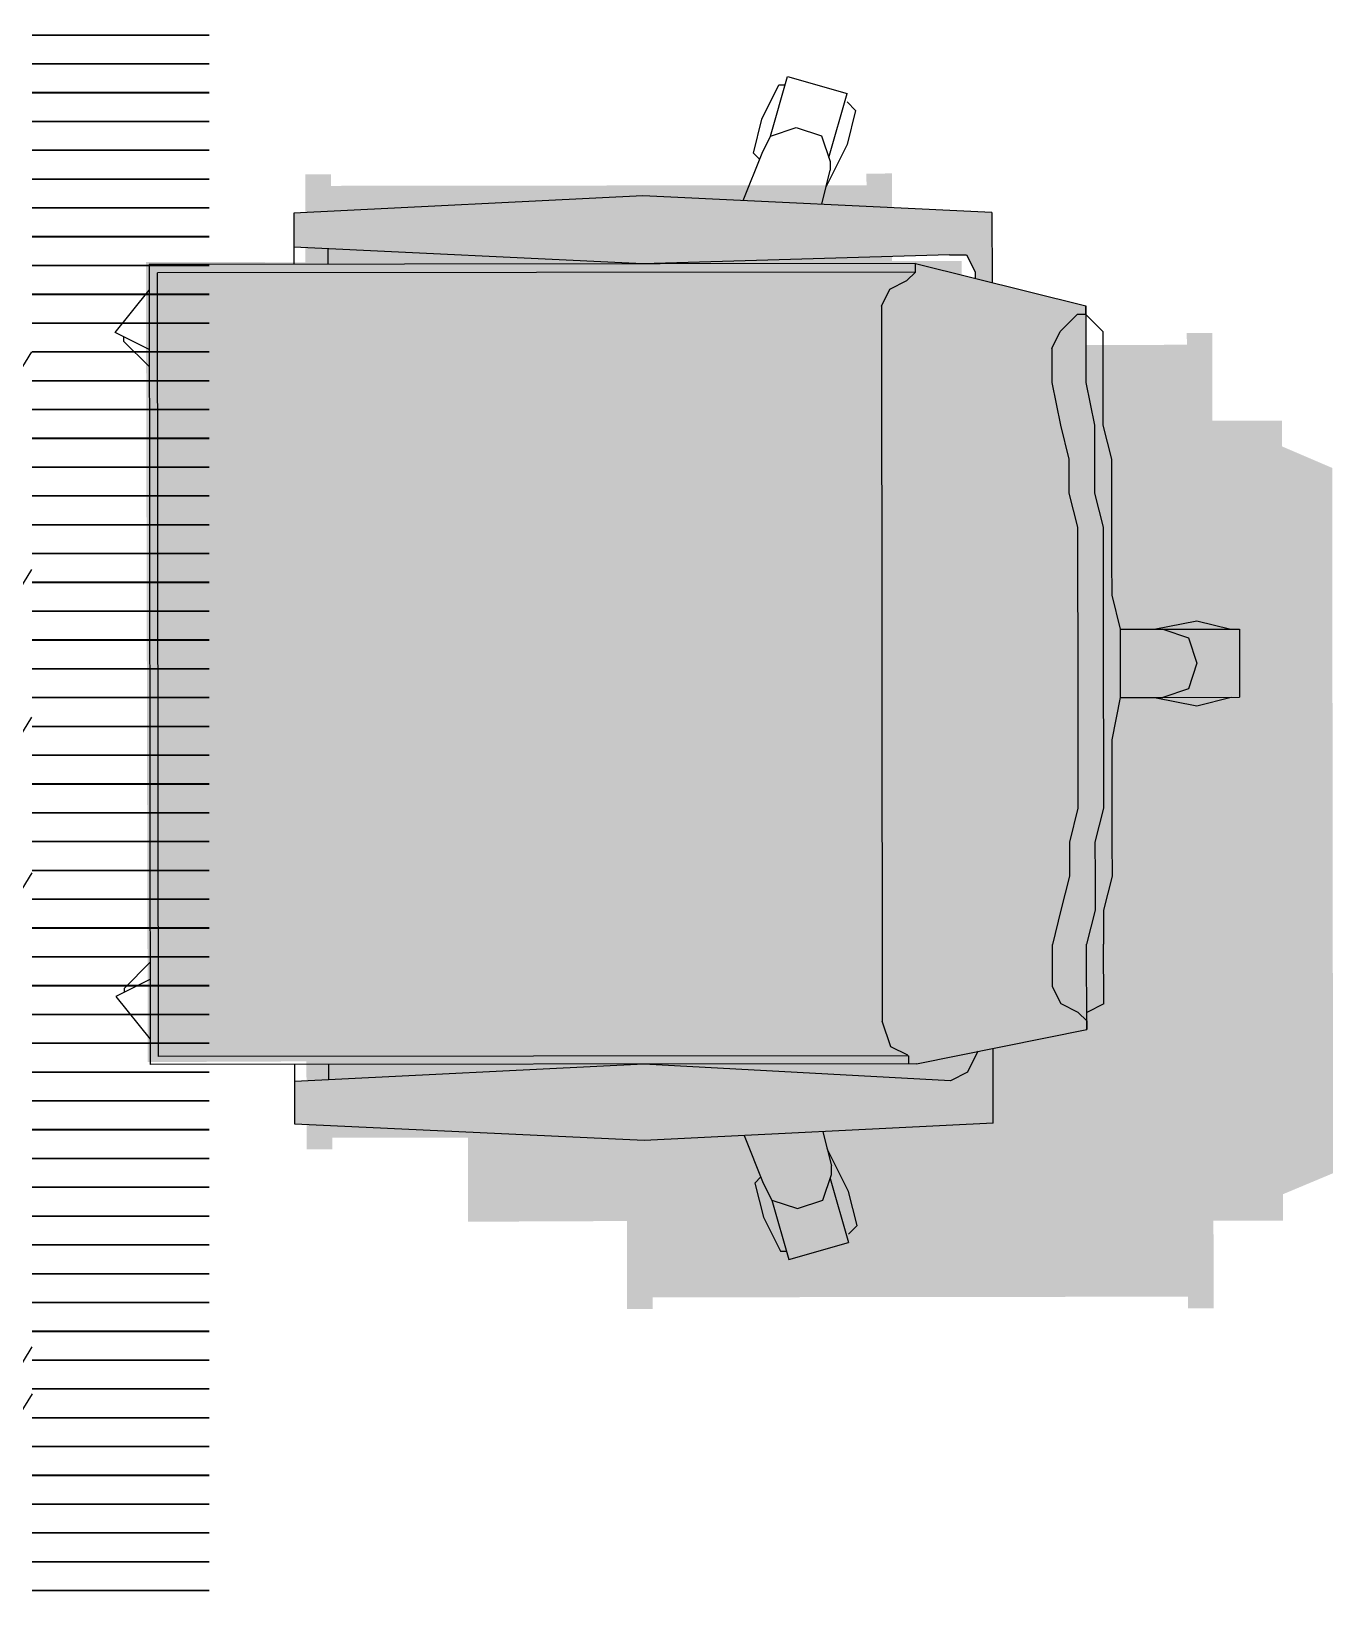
# Model space of a CAD drawing. Header units: millimetres. Extents: x 17474 to 44983, y -1049 to 14585.
# Drawn here: x 22833.3 to 22914.6, y 1748.4 to 1847.5 of the extents above; entities that cross this region are included whole.
import ezdxf

# ---------------------------------------------------------------- set-up
doc = ezdxf.new("R2010")
doc.units = ezdxf.units.MM
for name, color, linetype in [('INT-HATCH-1', 254, 'Continuous'), ('INT-HATCH-5', 250, 'Continuous'), ('INT-TEFRIS2', 81, 'Continuous'), ('SHADOW-YOO', 8, 'Continuous')]:
    doc.layers.add(name, color=color, linetype=linetype)

# ---------------------------------------------------------------- blocks, each defined once
blk = doc.blocks.new('baskan-mudur_sandalye')
h = blk.add_hatch(color=252)
h.set_gradient(color1=(133, 133, 133), color2=(181, 181, 181), rotation=180, one_color=1, tint=0.71, name='INVCURVED')
h.paths.add_polyline_path([(28.191, -15.426), (23.803, -15.426), (24.069, -16.489), (24.468, -16.489), (25.532, -17.021), (25.532, -18.085), (25, -37.234), (26.064, -59.043), (28.191, -59.043), (29.255, -37.234)])
h.paths.add_polyline_path([(-29.787, -37.234), (-28.723, -59.043), (-26.064, -59.043), (-25, -37.234), (-26.064, -18.085), (-25.532, -17.021), (-24.232, -16.371), (-24.043, -15.426), (-28.723, -15.426)])
at = {"layer": 'INT-HATCH-1'}
h = blk.add_hatch(color=252, dxfattribs=at)
h.set_gradient(color1=(131, 134, 133), tint=1, name='INVCURVED')
h.paths.add_polyline_path([(22.34, -9.574), (21.809, -9.574), (21.809, -10.106), (20.745, -11.17), (19.681, -11.702), (17.553, -11.702), (14.894, -11.17), (12.766, -10.638), (10.638, -10.638), (8.511, -10.106), (6.383, -10.106), (4.255, -10.106), (2.128, -10.106), (0, -10.106), (-2.128, -10.106), (-4.787, -10.106), (-6.915, -10.106), (-9.043, -10.106), (-11.17, -10.638), (-13.298, -10.638), (-15.426, -11.17), (-17.553, -11.702), (-20.213, -11.702), (-21.277, -11.17), (-21.809, -10.106), (-22.34, -9.574), (-22.872, -9.574), (-25, -20.213), (-25, -20.713), (-24.484, -20.713), (-23.936, -21.809), (-22.34, -22.34), (22.34, -22.34), (23.404, -21.809), (23.936, -20.745), (24.468, -20.213), (25, -20.213)])
h.paths.add_polyline_path([(8.511, -8.511), (6.383, -8.511), (4.255, -8.511), (2.128, -8.511), (0, -8.511), (-2.128, -8.511), (-4.787, -8.511), (-6.915, -8.511), (-9.043, -8.511), (-11.17, -9.043), (-13.298, -9.043), (-15.426, -9.043), (-17.553, -9.574), (-22.34, -9.574), (-21.809, -10.106), (-21.277, -11.17), (-20.213, -11.702), (-17.553, -11.702), (-15.426, -11.17), (-13.298, -10.638), (-11.17, -10.638), (-9.043, -10.106), (-6.915, -10.106), (-4.787, -10.106), (-2.128, -10.106), (0, -10.106), (2.128, -10.106), (4.255, -10.106), (6.383, -10.106), (8.511, -10.106), (10.638, -10.638), (12.766, -10.638), (14.894, -11.17), (17.553, -11.702), (19.681, -11.702), (20.745, -11.17), (21.809, -10.106), (21.809, -9.574), (17.553, -9.574), (14.894, -9.043), (12.766, -9.043), (10.638, -9.043)])
h = blk.add_hatch(color=59, dxfattribs=at)
h.set_gradient(color1=(79, 74, 64), tint=1, name='HEMISPHERICAL')
h.paths.add_polyline_path([(-22.34, -22.34), (-23.936, -21.809), (-24.484, -20.713), (-24.5, -20.713), (-24.5, -67.553), (24.468, -67.553), (24.468, -20.213), (23.936, -20.745), (23.404, -21.809), (22.34, -22.34)])
at = {"layer": 'INT-HATCH-5'}
h = blk.add_hatch(dxfattribs=at)
h.set_pattern_fill('DOTS', color=256, scale=12, angle=-90, style=0)
h.set_pattern_definition([(90, (-1869.43385, -16193.69294), (0.75, 0.375), [0, -0.75])])
h.paths.add_polyline_path([(25.128, -58.316), (25.16, -68.284), (-24.84, -68.231), (-24.808, -58.316), (-30.308, -58.316), (-30.308, -56.716), (-29.58, -56.716), (-29.58, -48.236), (-34.84, -48.231), (-34.808, -38.316), (-40.308, -38.316), (-40.308, -36.716), (-39.58, -36.716), (-39.58, -3.265), (-40.308, -3.268), (-40.308, -1.668), (-34.84, -1.669), (-34.84, 2.676), (-33.184, 2.676), (-31.877, 5.806), (12.194, 5.807), (13.541, 2.676), (15.16, 2.679), (15.16, -1.668), (20.628, -1.668), (20.628, -3.268), (19.9, -3.261), (19.9, -14.193), (22.194, -14.193), (23.541, -17.324), (25.16, -17.321), (25.16, -21.668), (30.628, -21.668), (30.628, -23.268), (29.9, -23.261), (29.9, -56.714), (30.628, -56.714), (30.628, -58.316)])
at = {"color": 0, "linetype": 'Continuous'}
for p, q in [((-24.232, -16.371), (-25.532, -17.021)), ((-24.468, -16.489), (-24.468, -16.489)), ((-25.532, -17.021), (-26.064, -18.085)), ((-26.064, -18.085), (-26.064, -18.085))]:
    blk.add_line(p, q, dxfattribs=at)
for points in [[(2.128, 0), (-2.128, 0)], [(-2.128, -4.787), (-2.128, 0)], [(2.128, -4.787), (2.128, 0)], [(-2.128, -5.319), (-2.66, -2.66), (-2.128, -0.532)], [(-2.128, -0.532), (-2.128, -0.532)], [(2.128, -0.532), (2.128, -0.532)], [(2.128, -0.532), (2.128, -0.532)], [(2.128, -5.319), (2.66, -2.66), (2.128, -0.532)], [(2.128, -4.787), (2.128, -4.787), (1.596, -3.191), (0, -2.66), (-1.596, -3.191), (-2.128, -4.787)], [(-2.128, -7.447), (-2.128, -4.787)], [(2.128, -7.447), (2.128, -4.787)], [(2.128, -5.319), (2.128, -5.319)], [(17.553, -8.511), (14.894, -8.511), (12.766, -7.979), (10.638, -7.979), (8.511, -7.979), (6.383, -7.979), (4.255, -7.979), (2.128, -7.447), (0, -7.447), (-2.128, -7.447), (-4.787, -7.979), (-6.915, -7.979), (-9.043, -7.979), (-11.17, -7.979), (-13.298, -7.979), (-15.426, -8.511), (-17.553, -8.511)], [(-21.277, -8.511), (-21.809, -9.574)], [(-21.277, -8.511), (-17.553, -8.511)], [(17.553, -9.574), (14.894, -9.043), (12.766, -9.043), (10.638, -9.043), (8.511, -8.511), (6.383, -8.511), (4.255, -8.511), (2.128, -8.511), (0, -8.511), (-2.128, -8.511), (-4.787, -8.511), (-6.915, -8.511), (-9.043, -8.511), (-11.17, -9.043), (-13.298, -9.043), (-15.426, -9.043), (-17.553, -9.574)], [(20.745, -8.511), (17.553, -8.511)], [(21.809, -9.574), (20.745, -8.511)], [(-25, -20.213), (-22.872, -9.574)], [(-22.34, -9.574), (-22.872, -9.574)], [(-22.872, -9.574), (-17.553, -9.574)], [(-21.809, -10.106), (-22.34, -9.574)], [(22.34, -9.574), (17.553, -9.574)], [(21.809, -9.574), (22.34, -9.574)], [(21.809, -9.574), (21.809, -10.106)], [(25, -20.213), (22.34, -9.574)], [(-21.809, -10.106), (-21.277, -11.17), (-20.213, -11.702)], [(17.553, -11.702), (14.894, -11.17), (12.766, -10.638), (10.638, -10.638), (8.511, -10.106), (6.383, -10.106), (4.255, -10.106), (2.128, -10.106), (0, -10.106), (-2.128, -10.106), (-4.787, -10.106), (-6.915, -10.106), (-9.043, -10.106), (-11.17, -10.638), (-13.298, -10.638), (-15.426, -11.17), (-17.553, -11.702)], [(19.681, -11.702), (20.745, -11.17), (21.809, -10.106)], [(-20.213, -11.702), (-17.553, -11.702)], [(19.681, -11.702), (17.553, -11.702)], [(-28.723, -15.426), (-29.787, -37.234)], [(-28.723, -15.426), (-24.043, -15.426)], [(28.191, -15.426), (23.803, -15.426)], [(28.191, -15.426), (29.255, -37.234)], [(24.468, -16.489), (24.069, -16.489)], [(25.532, -18.085), (25.532, -18.085), (25.532, -17.021), (24.468, -16.489)], [(-26.064, -18.085), (-25, -37.234)], [(25.532, -18.085), (25, -37.234)], [(-25, -20.213), (-25, -20.213)], [(-25, -20.213), (-25, -68.085)], [(-24.5, -20.713), (-25, -20.713)], [(-24.5, -20.713), (-24.5, -67.553), (24.468, -67.553)], [(-24.468, -20.745), (-23.936, -21.809), (-22.34, -22.34)], [(22.34, -22.34), (23.404, -21.809), (23.936, -20.745)], [(24.468, -20.213), (23.936, -20.745)], [(24.468, -20.213), (25, -20.213)], [(24.468, -20.213), (24.468, -67.553)], [(25, -20.213), (25, -68.085)], [(22.34, -22.34), (-22.34, -22.34)], [(-37.234, -28.191), (-36.17, -24.468)], [(-32.16, -25.614), (-36.17, -24.468)], [(-35.638, -24.468), (-35.106, -23.936)], [(-35.638, -24.468), (-35.638, -24.468)], [(-35.106, -23.936), (-32.979, -24.468), (-30.319, -25.798)], [(34.574, -23.936), (32.447, -24.468), (29.787, -25.798)], [(31.628, -25.614), (35.638, -24.468)], [(35.106, -24.468), (34.574, -23.936)], [(35.106, -24.468), (35.106, -24.468)], [(36.702, -28.191), (35.638, -24.468)], [(-32.447, -29.787), (-33.511, -29.255), (-34.043, -27.66), (-33.511, -26.064), (-31.915, -25.532), (-31.383, -25.532)], [(-29.255, -26.064), (-31.383, -25.532)], [(-30.851, -25.532), (-30.851, -25.532)], [(28.723, -26.064), (30.851, -25.532)], [(30.319, -25.532), (30.319, -25.532)], [(31.915, -29.787), (32.979, -29.255), (33.511, -27.66), (32.979, -26.064), (31.383, -25.532), (30.851, -25.532)], [(-33.511, -29.255), (-37.234, -28.191)], [(-36.702, -28.723), (-36.702, -28.343)], [(-32.447, -30.319), (-34.574, -29.787), (-36.702, -28.723)], [(31.915, -30.319), (34.043, -29.787), (36.17, -28.723)], [(32.979, -29.255), (36.702, -28.191)], [(36.17, -28.723), (36.17, -28.343)], [(-29.482, -30.973), (-32.447, -29.787)], [(-32.067, -29.939), (-32.447, -30.319)], [(28.95, -30.973), (31.915, -29.787)], [(31.535, -29.939), (31.915, -30.319)], [(-29.787, -37.234), (-28.723, -59.043)], [(-25, -37.234), (-26.064, -59.043)], [(25, -37.234), (26.064, -59.043)], [(29.255, -37.234), (28.191, -59.043)], [(-25.96, -56.915), (-25, -56.915)], [(25.96, -56.915), (25, -56.915)], [(-28.723, -59.043), (-25, -59.043)], [(28.191, -59.043), (25, -59.043)], [(25, -68.085), (-25, -68.085)], [(-20.745, -70.213), (-23.404, -68.085)], [(-19.681, -68.085), (-20.745, -70.213)], [(-20.213, -69.681), (-18.617, -68.085)], [(20.213, -69.681), (18.617, -68.085)], [(19.681, -68.085), (20.745, -70.213)], [(20.745, -70.213), (23.404, -68.085)], [(-20.479, -69.681), (-20.213, -69.681), (-20.213, -69.681)], [(20.479, -69.681), (20.213, -69.681), (20.213, -69.681)]]:
    blk.add_lwpolyline(points, dxfattribs=at)

msp = doc.modelspace()

# ---------------------------------------------------------------- hatches: boundary and pattern name
at = {"layer": 'INT-HATCH-5', "extrusion": (1.25831e-12, -1.06152e-09, 1)}
h = msp.add_hatch(dxfattribs=at)
h.set_pattern_fill('AR-RROOF', color=256, angle=58.51486, style=0)
h.set_pattern_definition([(58.51486, (-3982.813, 22224.346), (7.52436, 60.91895), [381, -50.8, 127, -25.4]), (58.51486, (-3976, 22259.787), (-42.074313, -4.016926), [76.2, -8.382, 152.4, -19.05]), (58.51486, (-3994.592, 22246.452), (54.469863, 121.522725), [203.2, -35.56, 101.6, -25.4])])
h.paths.add_polyline_path([(22753.501, 1761.025), (22833.327, 1761.12), (22833.228, 1918.674), (22753.35, 1918.493)])
at = {"layer": 'SHADOW-YOO'}
h = msp.add_hatch(dxfattribs=at)
h.set_pattern_fill('JIS_LC_20', color=256, scale=0.09, angle=135)
h.set_pattern_definition([(180, (-690.2757, 22142.331), (-1e-16, -1.8), []), (180, (-690.3011, 22142.3565), (-1e-16, -1.8), [])])
h.paths.add_polyline_path([(22833.321, 1869.993), (22844.365, 1869.993), (22844.365, 1748.404), (22833.321, 1748.404)])

# ---------------------------------------------------------------- block references
at = {"layer": 'INT-TEFRIS2', "extrusion": (1.25831e-12, -1.06152e-09, 1), "xscale": -1, "rotation": 270.071963223582}
msp.add_blockref('baskan-mudur_sandalye', (22908.736, 1808.083, -129.882), dxfattribs=at)

doc.saveas('drawing.dxf')
